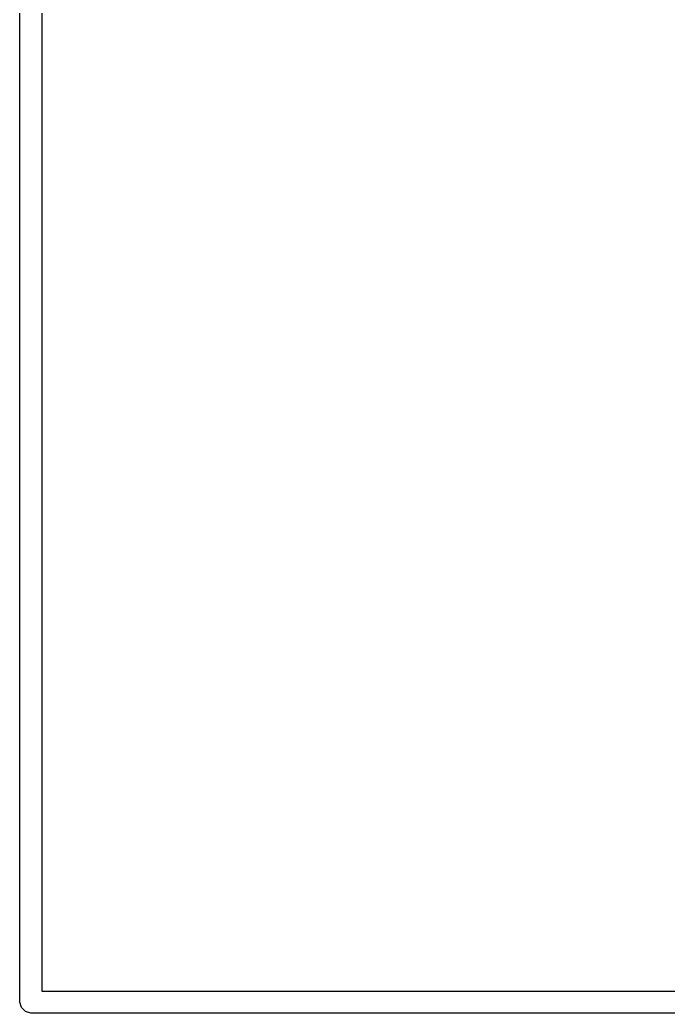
# Model space of a CAD drawing. Extents: x 70.3 to 133.4, y -81.7 to -32.
# Drawn here: x 77.37 to 86.24, y -70.1 to -56.51 of the extents above; entities that cross this region are included whole.
import ezdxf

# ---------------------------------------------------------------- set-up
doc = ezdxf.new("R2010")
doc.units = 0
doc.layers.add('BLACK', color=7, linetype='CONTINUOUS')

msp = doc.modelspace()

# ---------------------------------------------------------------- linework, layer by layer
at = {"layer": 'BLACK', "linetype": 'CONTINUOUS'}
for p, q in [((77.3736, -69.9488), (77.3736, -39.2148)), ((77.6736, -39.3648), (77.6736, -69.7988)), ((77.6736, -69.7988), (118.0136, -69.7988)), ((77.393696, -70.0238), (77.3736, -69.9488)), ((77.4486, -70.078704), (77.393696, -70.0238)), ((77.5236, -70.0988), (77.4486, -70.078704)), ((118.1636, -70.0988), (77.5236, -70.0988))]:
    msp.add_line(p, q, dxfattribs=at)

doc.saveas('drawing.dxf')
